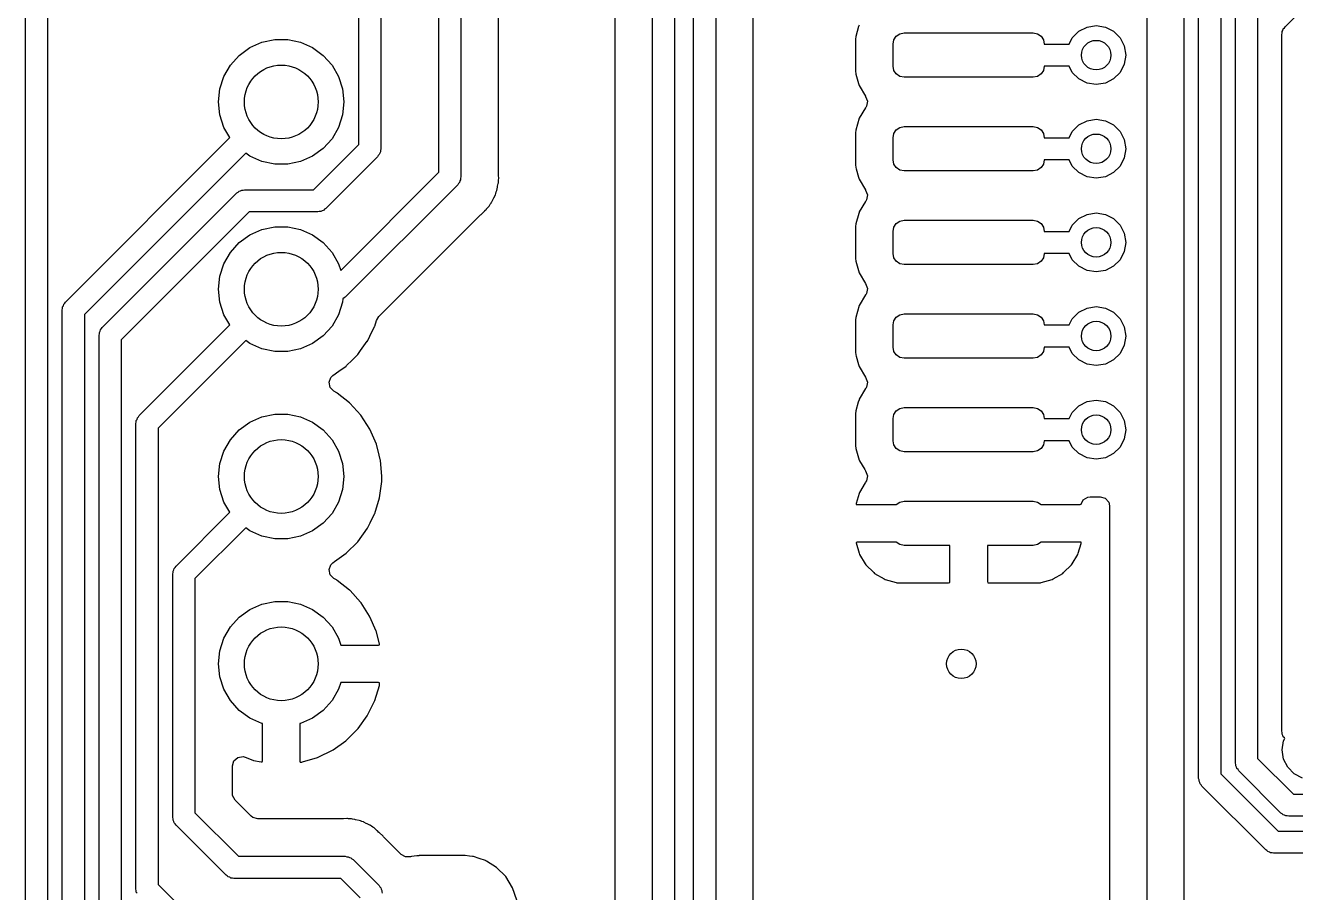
# Model space of a CAD drawing. Extents: x 122.3 to 173.5, y -134.1 to -70.4.
# Drawn here: x 122.26 to 139.48, y -98.35 to -86.59 of the extents above; entities that cross this region are included whole.
import ezdxf

# ---------------------------------------------------------------- set-up
doc = ezdxf.new("R2010")
doc.units = 0
doc.layers.add('BLACK', color=7, linetype='CONTINUOUS')

msp = doc.modelspace()

# ---------------------------------------------------------------- linework, layer by layer
at = {"layer": 'BLACK', "linetype": 'CONTINUOUS'}
for p, q in [((137.469, -124.156), (137.469, -77.33)), ((137.969, -77.33), (137.969, -99.2148)), ((127.866, -88.5839), (127.866, -82.1436)), ((128.166, -82.2057), (128.166, -88.646)), ((128.675, -88.609), (128.675, -82.4686)), ((139.34, -86.6095), (142.871, -83.0789)), ((130.253, -83.603), (130.253, -108.412)), ((130.762, -108.675), (130.762, -83.566)), ((131.062, -83.6281), (131.062, -108.737)), ((131.32, -105.943), (131.32, -84.5312)), ((131.62, -84.5933), (131.62, -105.881)), ((132.129, -100.388), (132.129, -84.8562)), ((138.168, -96.8031), (138.168, -84.9477)), ((138.468, -85.0098), (138.468, -96.741)), ((138.668, -96.5962), (138.668, -85.7182)), ((122.261, -104.58), (122.261, -85.8689)), ((122.561, -85.931), (122.561, -104.518)), ((138.968, -85.7803), (138.968, -96.5341)), ((126.78, -88.2057), (126.78, -86.3516)), ((127.08, -86.2895), (127.08, -88.2678)), ((133.558, -86.6075), (133.519, -86.7412)), ((133.564, -86.589), (133.558, -86.6075)), ((136.544, -86.6714), (136.655, -86.6146)), ((136.655, -86.6146), (136.779, -86.595)), ((136.779, -86.595), (136.903, -86.6146)), ((136.903, -86.6146), (137.014, -86.6714)), ((139.33, -86.6266), (139.34, -86.6095)), ((125.467, -86.8216), (125.641, -86.7847)), ((125.641, -86.7847), (125.819, -86.7847)), ((125.819, -86.7847), (125.993, -86.8216)), ((133.519, -86.7476), (133.517, -86.776)), ((133.517, -86.776), (133.517, -86.7785)), ((133.517, -86.7785), (133.517, -87.2115)), ((133.519, -86.7412), (133.519, -86.7476)), ((133.519, -86.7476), (133.519, -86.7476)), ((134.025, -86.845), (134.036, -86.7876)), ((134.036, -86.7876), (134.069, -86.7389)), ((134.069, -86.7389), (134.118, -86.7064)), ((134.118, -86.7064), (134.175, -86.695)), ((134.175, -86.695), (135.925, -86.695)), ((135.925, -86.695), (135.982, -86.7064)), ((135.982, -86.7064), (136.031, -86.7389)), ((136.031, -86.7389), (136.064, -86.7876)), ((136.064, -86.7876), (136.075, -86.845)), ((136.412, -86.845), (136.455, -86.7599)), ((136.455, -86.7599), (136.544, -86.6714)), ((137.014, -86.6714), (137.103, -86.7599)), ((137.103, -86.7599), (137.159, -86.8714)), ((139.296, -86.7156), (139.301, -86.6965)), ((139.296, -96.1644), (139.296, -86.7156)), ((139.301, -86.6768), (139.311, -86.6597)), ((139.301, -86.6965), (139.301, -86.6768)), ((139.311, -86.6597), (139.316, -86.6406)), ((139.316, -86.6406), (139.33, -86.6266)), ((125.161, -86.9983), (125.305, -86.8939)), ((125.305, -86.8939), (125.467, -86.8216)), ((125.993, -86.8216), (126.155, -86.8939)), ((126.155, -86.8939), (126.299, -86.9983)), ((134.025, -87.145), (134.025, -86.845)), ((136.075, -86.845), (136.412, -86.845)), ((137.159, -86.8714), (137.179, -86.995)), ((124.953, -87.2843), (125.042, -87.1304)), ((125.042, -87.1304), (125.161, -86.9983)), ((126.299, -86.9983), (126.418, -87.1304)), ((126.418, -87.1304), (126.507, -87.2843)), ((137.159, -87.1186), (137.103, -87.2301)), ((137.179, -86.995), (137.159, -87.1186)), ((124.899, -87.4533), (124.953, -87.2843)), ((126.507, -87.2843), (126.561, -87.4533)), ((133.517, -87.2115), (133.519, -87.2488)), ((133.519, -87.2488), (133.521, -87.255)), ((133.521, -87.255), (133.557, -87.3797)), ((134.036, -87.2024), (134.025, -87.145)), ((134.069, -87.2511), (134.036, -87.2024)), ((134.118, -87.2836), (134.069, -87.2511)), ((134.175, -87.295), (134.118, -87.2836)), ((135.925, -87.295), (134.175, -87.295)), ((135.982, -87.2836), (135.925, -87.295)), ((136.031, -87.2511), (135.982, -87.2836)), ((136.064, -87.2024), (136.031, -87.2511)), ((136.075, -87.145), (136.064, -87.2024)), ((136.412, -87.145), (136.075, -87.145)), ((136.455, -87.2301), (136.412, -87.145)), ((136.544, -87.3186), (136.455, -87.2301)), ((137.103, -87.2301), (137.014, -87.3186)), ((124.88, -87.63), (124.899, -87.4533)), ((126.561, -87.4533), (126.58, -87.63)), ((133.557, -87.3797), (133.566, -87.4086)), ((133.566, -87.4086), (133.651, -87.5518)), ((136.655, -87.3754), (136.544, -87.3186)), ((136.779, -87.395), (136.655, -87.3754)), ((136.903, -87.3754), (136.779, -87.395)), ((137.014, -87.3186), (136.903, -87.3754)), ((124.899, -87.8067), (124.88, -87.63)), ((126.58, -87.63), (126.561, -87.8067)), ((133.651, -87.5518), (133.653, -87.5545)), ((133.653, -87.5545), (133.679, -87.6189)), ((133.679, -87.6189), (133.665, -87.6885)), ((124.953, -87.9757), (124.899, -87.8067)), ((126.561, -87.8067), (126.507, -87.9757)), ((133.651, -87.7082), (133.566, -87.8514)), ((133.654, -87.7043), (133.651, -87.7082)), ((133.665, -87.6885), (133.654, -87.7043)), ((125.034, -88.1143), (124.953, -87.9757)), ((126.507, -87.9757), (126.418, -88.1296)), ((133.566, -87.8514), (133.519, -88.0112)), ((134.069, -88.0089), (134.118, -87.9764)), ((134.118, -87.9764), (134.175, -87.965)), ((134.175, -87.965), (135.925, -87.965)), ((135.925, -87.965), (135.982, -87.9764)), ((135.982, -87.9764), (136.031, -88.0089)), ((136.455, -88.0299), (136.544, -87.9414)), ((136.544, -87.9414), (136.655, -87.8846)), ((136.655, -87.8846), (136.779, -87.865)), ((136.779, -87.865), (136.903, -87.8846)), ((136.903, -87.8846), (137.014, -87.9414)), ((137.014, -87.9414), (137.103, -88.0299)), ((122.805, -90.3433), (125.034, -88.1143)), ((126.418, -88.1296), (126.299, -88.2617)), ((133.519, -88.0112), (133.517, -88.0485)), ((133.517, -88.0485), (133.517, -88.4815)), ((134.025, -88.115), (134.036, -88.0576)), ((134.025, -88.415), (134.025, -88.115)), ((134.036, -88.0576), (134.069, -88.0089)), ((136.031, -88.0089), (136.064, -88.0576)), ((136.064, -88.0576), (136.075, -88.115)), ((136.075, -88.115), (136.412, -88.115)), ((136.412, -88.115), (136.455, -88.0299)), ((137.103, -88.0299), (137.159, -88.1414)), ((137.159, -88.1414), (137.179, -88.265)), ((125.248, -88.3245), (123.061, -90.5115)), ((125.305, -88.3661), (125.248, -88.3245)), ((126.299, -88.2617), (126.155, -88.3661)), ((126.165, -88.8205), (126.78, -88.2057)), ((127.059, -88.3428), (127.045, -88.3568)), ((127.065, -88.3238), (127.059, -88.3428)), ((127.074, -88.3067), (127.065, -88.3238)), ((127.08, -88.2678), (127.074, -88.2869)), ((127.074, -88.2869), (127.074, -88.3067)), ((137.179, -88.265), (137.159, -88.3886)), ((125.467, -88.4384), (125.305, -88.3661)), ((125.641, -88.4753), (125.467, -88.4384)), ((125.819, -88.4753), (125.641, -88.4753)), ((125.993, -88.4384), (125.819, -88.4753)), ((126.155, -88.3661), (125.993, -88.4384)), ((127.036, -88.3739), (126.333, -89.0766)), ((127.045, -88.3568), (127.036, -88.3739)), ((133.517, -88.4815), (133.519, -88.5188)), ((134.036, -88.4724), (134.025, -88.415)), ((134.069, -88.5211), (134.036, -88.4724)), ((136.064, -88.4724), (136.031, -88.5211)), ((136.075, -88.415), (136.064, -88.4724)), ((136.412, -88.415), (136.075, -88.415)), ((136.455, -88.5001), (136.412, -88.415)), ((136.544, -88.5886), (136.455, -88.5001)), ((137.103, -88.5001), (137.014, -88.5886)), ((137.159, -88.3886), (137.103, -88.5001)), ((126.536, -89.9142), (127.866, -88.5839)), ((128.161, -88.6848), (128.151, -88.7019)), ((128.166, -88.646), (128.161, -88.6651)), ((128.161, -88.6651), (128.161, -88.6848)), ((128.675, -88.6209), (128.675, -88.609)), ((128.679, -88.6668), (128.675, -88.6209)), ((128.675, -88.7077), (128.676, -88.688)), ((128.676, -88.6854), (128.679, -88.6668)), ((128.676, -88.688), (128.676, -88.6854)), ((133.519, -88.5188), (133.524, -88.5357)), ((133.524, -88.5357), (133.557, -88.6497)), ((133.557, -88.6497), (133.566, -88.6786)), ((133.566, -88.6786), (133.651, -88.8218)), ((134.118, -88.5536), (134.069, -88.5211)), ((134.175, -88.565), (134.118, -88.5536)), ((135.925, -88.565), (134.175, -88.565)), ((135.982, -88.5536), (135.925, -88.565)), ((136.031, -88.5211), (135.982, -88.5536)), ((136.655, -88.6454), (136.544, -88.5886)), ((136.779, -88.665), (136.655, -88.6454)), ((136.903, -88.6454), (136.779, -88.665)), ((137.014, -88.5886), (136.903, -88.6454)), ((125.127, -88.8644), (125.144, -88.8545)), ((125.144, -88.8545), (125.158, -88.8406)), ((125.158, -88.8406), (125.177, -88.8355)), ((125.177, -88.8355), (125.194, -88.8256)), ((125.194, -88.8256), (125.214, -88.8256)), ((125.214, -88.8256), (125.233, -88.8205)), ((125.233, -88.8205), (126.165, -88.8205)), ((128.122, -88.7521), (126.598, -90.2761)), ((128.132, -88.735), (128.122, -88.7521)), ((128.146, -88.721), (128.132, -88.735)), ((128.151, -88.7019), (128.146, -88.721)), ((128.638, -88.8696), (128.645, -88.8509)), ((128.645, -88.8509), (128.653, -88.8312)), ((128.653, -88.8312), (128.661, -88.7856)), ((128.661, -88.7856), (128.663, -88.7739)), ((128.663, -88.7739), (128.673, -88.7369)), ((128.673, -88.7369), (128.675, -88.7292)), ((128.673, -88.7369), (128.673, -88.7369)), ((128.675, -88.7292), (128.675, -88.7077)), ((133.651, -88.8218), (133.653, -88.8245)), ((133.653, -88.8245), (133.679, -88.8889)), ((123.304, -90.6874), (125.127, -88.8644)), ((128.553, -89.0361), (128.563, -89.0173)), ((128.563, -89.0173), (128.574, -89.0008)), ((128.574, -89.0008), (128.582, -88.9901)), ((128.582, -88.9901), (128.587, -88.9839)), ((128.582, -88.9901), (128.582, -88.9901)), ((128.587, -88.9839), (128.606, -88.9415)), ((128.606, -88.9415), (128.611, -88.9308)), ((128.611, -88.9308), (128.633, -88.8903)), ((128.633, -88.8903), (128.638, -88.8696)), ((133.651, -88.9782), (133.566, -89.1214)), ((133.654, -88.9743), (133.651, -88.9782)), ((133.665, -88.9585), (133.654, -88.9743)), ((133.679, -88.8889), (133.665, -88.9585)), ((125.295, -89.1205), (123.56, -90.8556)), ((126.227, -89.1205), (125.295, -89.1205)), ((126.246, -89.1154), (126.227, -89.1205)), ((126.266, -89.1154), (126.246, -89.1154)), ((126.283, -89.1055), (126.266, -89.1154)), ((126.302, -89.1004), (126.283, -89.1055)), ((126.316, -89.0864), (126.302, -89.1004)), ((126.333, -89.0766), (126.316, -89.0864)), ((127.053, -90.5404), (128.424, -89.1697)), ((128.424, -89.1697), (128.432, -89.1617)), ((128.432, -89.1617), (128.439, -89.1574)), ((128.432, -89.1617), (128.432, -89.1617)), ((128.439, -89.1574), (128.488, -89.1057)), ((128.488, -89.1057), (128.49, -89.1029)), ((128.49, -89.1029), (128.511, -89.0823)), ((128.511, -89.0823), (128.514, -89.0788)), ((128.514, -89.0788), (128.521, -89.0698)), ((128.521, -89.0698), (128.548, -89.0419)), ((128.548, -89.0419), (128.553, -89.0361)), ((133.559, -89.144), (133.519, -89.2812)), ((133.564, -89.129), (133.559, -89.144)), ((133.566, -89.1214), (133.564, -89.129)), ((133.564, -89.129), (133.564, -89.129)), ((136.544, -89.2114), (136.655, -89.1546)), ((136.655, -89.1546), (136.779, -89.135)), ((136.779, -89.135), (136.903, -89.1546)), ((136.903, -89.1546), (137.014, -89.2114)), ((125.305, -89.4339), (125.467, -89.3616)), ((125.467, -89.3616), (125.641, -89.3247)), ((125.641, -89.3247), (125.819, -89.3247)), ((125.819, -89.3247), (125.993, -89.3616)), ((125.993, -89.3616), (126.155, -89.4339)), ((133.519, -89.2812), (133.517, -89.3185)), ((133.517, -89.3185), (133.517, -89.7515)), ((134.025, -89.385), (134.036, -89.3276)), ((134.036, -89.3276), (134.069, -89.2789)), ((134.069, -89.2789), (134.118, -89.2464)), ((134.118, -89.2464), (134.175, -89.235)), ((134.175, -89.235), (135.925, -89.235)), ((135.925, -89.235), (135.982, -89.2464)), ((135.982, -89.2464), (136.031, -89.2789)), ((136.031, -89.2789), (136.064, -89.3276)), ((136.064, -89.3276), (136.075, -89.385)), ((136.412, -89.385), (136.455, -89.2999)), ((136.455, -89.2999), (136.544, -89.2114)), ((137.014, -89.2114), (137.103, -89.2999)), ((137.103, -89.2999), (137.159, -89.4114)), ((125.042, -89.6704), (125.161, -89.5383)), ((125.161, -89.5383), (125.305, -89.4339)), ((126.155, -89.4339), (126.299, -89.5383)), ((126.299, -89.5383), (126.418, -89.6704)), ((134.025, -89.685), (134.025, -89.385)), ((136.075, -89.385), (136.412, -89.385)), ((137.159, -89.4114), (137.179, -89.535)), ((137.179, -89.535), (137.159, -89.6586)), ((124.953, -89.8243), (125.042, -89.6704)), ((126.418, -89.6704), (126.507, -89.8243)), ((134.036, -89.7424), (134.025, -89.685)), ((136.075, -89.685), (136.064, -89.7424)), ((136.412, -89.685), (136.075, -89.685)), ((136.455, -89.7701), (136.412, -89.685)), ((137.159, -89.6586), (137.103, -89.7701)), ((124.899, -89.9933), (124.953, -89.8243)), ((126.507, -89.8243), (126.536, -89.9142)), ((133.517, -89.7515), (133.519, -89.7888)), ((133.519, -89.7888), (133.566, -89.9486)), ((134.069, -89.7911), (134.036, -89.7424)), ((134.118, -89.8236), (134.069, -89.7911)), ((134.175, -89.835), (134.118, -89.8236)), ((135.925, -89.835), (134.175, -89.835)), ((135.982, -89.8236), (135.925, -89.835)), ((136.031, -89.7911), (135.982, -89.8236)), ((136.064, -89.7424), (136.031, -89.7911)), ((136.544, -89.8586), (136.455, -89.7701)), ((136.655, -89.9154), (136.544, -89.8586)), ((137.014, -89.8586), (136.903, -89.9154)), ((137.103, -89.7701), (137.014, -89.8586)), ((124.88, -90.17), (124.899, -89.9933)), ((133.566, -89.9486), (133.651, -90.0918)), ((136.779, -89.935), (136.655, -89.9154)), ((136.903, -89.9154), (136.779, -89.935)), ((124.899, -90.3467), (124.88, -90.17)), ((133.651, -90.0918), (133.653, -90.0945)), ((133.653, -90.0945), (133.679, -90.1589)), ((133.665, -90.2285), (133.654, -90.2443)), ((133.679, -90.1589), (133.665, -90.2285)), ((122.766, -90.4105), (122.776, -90.3934)), ((122.766, -90.4303), (122.766, -90.4105)), ((122.776, -90.3934), (122.781, -90.3744)), ((122.781, -90.3744), (122.795, -90.3604)), ((122.795, -90.3604), (122.805, -90.3433)), ((124.953, -90.5157), (124.899, -90.3467)), ((126.561, -90.3467), (126.507, -90.5157)), ((126.566, -90.3001), (126.561, -90.3467)), ((126.567, -90.2999), (126.566, -90.3001)), ((126.581, -90.2859), (126.567, -90.2999)), ((126.598, -90.2761), (126.581, -90.2859)), ((133.566, -90.3914), (133.519, -90.5512)), ((133.651, -90.2482), (133.566, -90.3914)), ((133.654, -90.2443), (133.651, -90.2482)), ((136.655, -90.4246), (136.779, -90.405)), ((136.779, -90.405), (136.903, -90.4246)), ((122.761, -90.4494), (122.766, -90.4303)), ((122.761, -103.55), (122.761, -90.4494)), ((123.061, -90.5115), (123.061, -103.488)), ((125.034, -90.6543), (124.953, -90.5157)), ((126.507, -90.5157), (126.418, -90.6696)), ((127.021, -90.5928), (127.053, -90.5404)), ((133.519, -90.5576), (133.517, -90.5805)), ((133.517, -90.5805), (133.517, -90.5885)), ((133.519, -90.5512), (133.519, -90.5576)), ((133.519, -90.5576), (133.519, -90.5576)), ((134.036, -90.5976), (134.069, -90.5489)), ((134.069, -90.5489), (134.118, -90.5164)), ((134.118, -90.5164), (134.175, -90.505)), ((134.175, -90.505), (135.925, -90.505)), ((135.925, -90.505), (135.982, -90.5164)), ((135.982, -90.5164), (136.031, -90.5489)), ((136.031, -90.5489), (136.064, -90.5976)), ((136.412, -90.655), (136.455, -90.5699)), ((136.455, -90.5699), (136.544, -90.4814)), ((136.544, -90.4814), (136.655, -90.4246)), ((136.903, -90.4246), (137.014, -90.4814)), ((137.014, -90.4814), (137.103, -90.5699)), ((137.103, -90.5699), (137.159, -90.6814)), ((123.265, -90.7547), (123.275, -90.7375)), ((123.265, -90.7744), (123.265, -90.7547)), ((123.275, -90.7375), (123.28, -90.7185)), ((123.28, -90.7185), (123.294, -90.7045)), ((123.294, -90.7045), (123.304, -90.6874)), ((123.804, -91.8843), (125.034, -90.6543)), ((126.418, -90.6696), (126.299, -90.8017)), ((126.932, -90.805), (126.995, -90.6765)), ((126.995, -90.6765), (126.997, -90.6718)), ((126.995, -90.6765), (126.995, -90.6765)), ((126.997, -90.6718), (127.021, -90.5928)), ((133.517, -90.5885), (133.517, -91.0215)), ((134.025, -90.655), (134.036, -90.5976)), ((134.025, -90.955), (134.025, -90.655)), ((136.064, -90.5976), (136.075, -90.655)), ((136.075, -90.655), (136.412, -90.655)), ((137.159, -90.6814), (137.179, -90.805)), ((123.26, -90.7935), (123.265, -90.7744)), ((123.26, -101.486), (123.26, -90.7935)), ((123.56, -90.8556), (123.56, -101.424)), ((125.248, -90.8645), (124.06, -92.0525)), ((125.305, -90.9061), (125.248, -90.8645)), ((125.467, -90.9784), (125.305, -90.9061)), ((126.155, -90.9061), (125.993, -90.9784)), ((126.299, -90.8017), (126.155, -90.9061)), ((126.806, -91.0012), (126.895, -90.8763)), ((126.895, -90.8763), (126.898, -90.8721)), ((126.898, -90.8721), (126.932, -90.805)), ((137.159, -90.9286), (137.103, -91.0401)), ((137.179, -90.805), (137.159, -90.9286)), ((125.641, -91.0153), (125.467, -90.9784)), ((125.819, -91.0153), (125.641, -91.0153)), ((125.993, -90.9784), (125.819, -91.0153)), ((126.691, -91.1301), (126.768, -91.0535)), ((126.768, -91.0535), (126.806, -91.0012)), ((133.517, -91.0215), (133.519, -91.0588)), ((133.519, -91.0588), (133.524, -91.0757)), ((133.524, -91.0757), (133.557, -91.1897)), ((134.036, -91.0124), (134.025, -90.955)), ((134.069, -91.0611), (134.036, -91.0124)), ((134.118, -91.0936), (134.069, -91.0611)), ((134.175, -91.105), (134.118, -91.0936)), ((135.982, -91.0936), (135.925, -91.105)), ((136.031, -91.0611), (135.982, -91.0936)), ((136.064, -91.0124), (136.031, -91.0611)), ((136.075, -90.955), (136.064, -91.0124)), ((136.412, -90.955), (136.075, -90.955)), ((136.455, -91.0401), (136.412, -90.955)), ((136.544, -91.1286), (136.455, -91.0401)), ((137.103, -91.0401), (137.014, -91.1286)), ((126.512, -91.2812), (126.61, -91.2112)), ((126.61, -91.2112), (126.615, -91.2062)), ((126.615, -91.2062), (126.691, -91.1301)), ((133.557, -91.1897), (133.566, -91.2186)), ((133.566, -91.2186), (133.651, -91.3618)), ((135.925, -91.105), (134.175, -91.105)), ((136.655, -91.1854), (136.544, -91.1286)), ((136.779, -91.205), (136.655, -91.1854)), ((136.903, -91.1854), (136.779, -91.205)), ((137.014, -91.1286), (136.903, -91.1854)), ((126.378, -91.4319), (126.403, -91.3655)), ((126.393, -91.5014), (126.378, -91.4319)), ((126.403, -91.3655), (126.431, -91.3389)), ((126.431, -91.3389), (126.512, -91.2812)), ((133.651, -91.3618), (133.653, -91.3645)), ((133.653, -91.3645), (133.679, -91.4289)), ((133.679, -91.4289), (133.665, -91.4985)), ((126.443, -91.5518), (126.393, -91.5014)), ((126.484, -91.5746), (126.443, -91.5518)), ((126.488, -91.5778), (126.484, -91.5746)), ((126.656, -91.7098), (126.488, -91.5778)), ((126.488, -91.5778), (126.488, -91.5778)), ((133.651, -91.5182), (133.566, -91.6614)), ((133.654, -91.5143), (133.651, -91.5182)), ((133.665, -91.4985), (133.654, -91.5143)), ((126.656, -91.7099), (126.656, -91.7098)), ((126.66, -91.7131), (126.656, -91.7099)), ((126.81, -91.8783), (126.66, -91.7131)), ((133.554, -91.7034), (133.519, -91.8212)), ((133.564, -91.669), (133.554, -91.7034)), ((133.566, -91.6614), (133.564, -91.669)), ((133.564, -91.669), (133.564, -91.669)), ((134.069, -91.8189), (134.118, -91.7864)), ((134.118, -91.7864), (134.175, -91.775)), ((134.175, -91.775), (135.925, -91.775)), ((135.925, -91.775), (135.982, -91.7864)), ((135.982, -91.7864), (136.031, -91.8189)), ((136.455, -91.8399), (136.544, -91.7514)), ((136.544, -91.7514), (136.655, -91.6946)), ((136.655, -91.6946), (136.779, -91.675)), ((136.779, -91.675), (136.903, -91.6946)), ((136.903, -91.6946), (137.014, -91.7514)), ((137.014, -91.7514), (137.103, -91.8399)), ((123.765, -91.9515), (123.775, -91.9344)), ((123.765, -91.9712), (123.765, -91.9515)), ((123.775, -91.9344), (123.78, -91.9153)), ((123.78, -91.9153), (123.794, -91.9014)), ((123.794, -91.9014), (123.804, -91.8843)), ((125.305, -91.9739), (125.467, -91.9016)), ((125.467, -91.9016), (125.641, -91.8647)), ((125.641, -91.8647), (125.819, -91.8647)), ((125.819, -91.8647), (125.993, -91.9016)), ((125.993, -91.9016), (126.155, -91.9739)), ((126.931, -92.0658), (126.81, -91.8783)), ((133.519, -91.8212), (133.517, -91.8585)), ((133.517, -91.8585), (133.517, -92.2915)), ((134.025, -91.925), (134.036, -91.8676)), ((134.025, -92.225), (134.025, -91.925)), ((134.036, -91.8676), (134.069, -91.8189)), ((136.031, -91.8189), (136.064, -91.8676)), ((136.064, -91.8676), (136.075, -91.925)), ((136.075, -91.925), (136.412, -91.925)), ((136.412, -91.925), (136.455, -91.8399)), ((137.103, -91.8399), (137.159, -91.9514)), ((137.159, -91.9514), (137.179, -92.075)), ((123.76, -91.9903), (123.765, -91.9712)), ((123.76, -98.3065), (123.76, -91.9903)), ((124.06, -92.0525), (124.06, -98.2443)), ((125.042, -92.2104), (125.161, -92.0783)), ((125.161, -92.0783), (125.305, -91.9739)), ((126.155, -91.9739), (126.299, -92.0783)), ((126.299, -92.0783), (126.418, -92.2104)), ((127.02, -92.2707), (126.931, -92.0658)), ((137.179, -92.075), (137.159, -92.1986)), ((124.953, -92.3643), (125.042, -92.2104)), ((126.418, -92.2104), (126.507, -92.3643)), ((127.058, -92.4199), (127.02, -92.2707)), ((133.517, -92.2915), (133.519, -92.3288)), ((134.036, -92.2824), (134.025, -92.225)), ((134.069, -92.3311), (134.036, -92.2824)), ((136.064, -92.2824), (136.031, -92.3311)), ((136.075, -92.225), (136.064, -92.2824)), ((136.412, -92.225), (136.075, -92.225)), ((136.455, -92.3101), (136.412, -92.225)), ((137.159, -92.1986), (137.103, -92.3101)), ((124.899, -92.5333), (124.953, -92.3643)), ((126.507, -92.3643), (126.561, -92.5333)), ((127.072, -92.4775), (127.058, -92.4199)), ((127.075, -92.4874), (127.072, -92.4775)), ((133.519, -92.3288), (133.566, -92.4886)), ((134.118, -92.3636), (134.069, -92.3311)), ((134.175, -92.375), (134.118, -92.3636)), ((135.925, -92.375), (134.175, -92.375)), ((135.982, -92.3636), (135.925, -92.375)), ((136.031, -92.3311), (135.982, -92.3636)), ((136.544, -92.3986), (136.455, -92.3101)), ((136.655, -92.4554), (136.544, -92.3986)), ((136.779, -92.475), (136.655, -92.4554)), ((136.903, -92.4554), (136.779, -92.475)), ((137.014, -92.3986), (136.903, -92.4554)), ((137.103, -92.3101), (137.014, -92.3986)), ((124.88, -92.71), (124.899, -92.5333)), ((126.561, -92.5333), (126.58, -92.71)), ((127.093, -92.71), (127.075, -92.4874)), ((133.566, -92.4886), (133.57, -92.4954)), ((133.57, -92.4954), (133.642, -92.6169)), ((133.642, -92.6169), (133.651, -92.6318)), ((133.651, -92.6318), (133.653, -92.6347)), ((133.653, -92.6347), (133.679, -92.6993)), ((124.899, -92.8867), (124.88, -92.71)), ((126.58, -92.71), (126.561, -92.8867)), ((127.062, -92.9981), (127.092, -92.7766)), ((127.092, -92.7689), (127.093, -92.7134)), ((127.092, -92.7766), (127.092, -92.7689)), ((127.093, -92.7134), (127.093, -92.71)), ((127.093, -92.7134), (127.093, -92.7134)), ((133.647, -92.7953), (133.57, -92.9248)), ((133.653, -92.7876), (133.647, -92.7953)), ((133.665, -92.7689), (133.653, -92.7876)), ((133.679, -92.6993), (133.665, -92.7689)), ((124.953, -93.0557), (124.899, -92.8867)), ((126.561, -92.8867), (126.507, -93.0557)), ((133.564, -92.9392), (133.525, -93.0736)), ((133.57, -92.9248), (133.564, -92.9392)), ((136.604, -93.027), (136.664, -92.9886)), ((136.664, -92.9886), (136.699, -92.9835)), ((136.699, -92.9835), (136.834, -92.9835)), ((136.834, -92.9835), (136.902, -93.0035)), ((125.034, -93.1943), (124.953, -93.0557)), ((126.507, -93.0557), (126.418, -93.2096)), ((126.997, -93.2118), (127.062, -92.9981)), ((133.525, -93.0736), (133.525, -93.0877)), ((133.525, -93.0877), (133.532, -93.091)), ((133.532, -93.091), (134.068, -93.091)), ((134.068, -93.091), (134.069, -93.0889)), ((134.069, -93.0889), (134.118, -93.0564)), ((134.118, -93.0564), (134.175, -93.045)), ((134.175, -93.045), (135.925, -93.045)), ((135.925, -93.045), (135.982, -93.0564)), ((135.982, -93.0564), (136.031, -93.0889)), ((136.031, -93.0889), (136.032, -93.091)), ((136.032, -93.091), (136.562, -93.091)), ((136.562, -93.091), (136.577, -93.0865)), ((136.577, -93.0865), (136.604, -93.027)), ((136.902, -93.0035), (136.949, -93.0572)), ((136.949, -93.0572), (136.96, -93.1095)), ((136.96, -93.1095), (136.96, -108.821)), ((124.303, -93.9247), (125.034, -93.1943)), ((126.418, -93.2096), (126.299, -93.3417)), ((126.898, -93.4121), (126.936, -93.3358)), ((126.936, -93.3358), (126.995, -93.2165)), ((126.995, -93.2165), (126.997, -93.2118)), ((126.995, -93.2165), (126.995, -93.2165)), ((125.248, -93.4045), (124.559, -94.0929)), ((125.305, -93.4461), (125.248, -93.4045)), ((125.467, -93.5184), (125.305, -93.4461)), ((126.155, -93.4461), (125.993, -93.5184)), ((126.299, -93.3417), (126.155, -93.4461)), ((126.768, -93.5935), (126.898, -93.4121)), ((125.641, -93.5553), (125.467, -93.5184)), ((125.819, -93.5553), (125.641, -93.5553)), ((125.993, -93.5184), (125.819, -93.5553)), ((126.61, -93.7512), (126.768, -93.5935)), ((133.525, -93.603), (133.523, -93.6109)), ((133.523, -93.6109), (133.564, -93.7508)), ((133.538, -93.599), (133.525, -93.603)), ((134.068, -93.599), (133.538, -93.599)), ((134.069, -93.6011), (134.068, -93.599)), ((134.118, -93.6336), (134.069, -93.6011)), ((134.175, -93.645), (134.118, -93.6336)), ((134.796, -93.645), (134.175, -93.645)), ((134.796, -94.1395), (134.796, -93.645)), ((135.925, -93.645), (135.304, -93.645)), ((135.304, -93.645), (135.304, -94.1349)), ((135.982, -93.6336), (135.925, -93.645)), ((136.031, -93.6011), (135.982, -93.6336)), ((136.032, -93.599), (136.031, -93.6011)), ((136.568, -93.599), (136.032, -93.599)), ((136.536, -93.7508), (136.575, -93.6164)), ((136.575, -93.6023), (136.568, -93.599)), ((136.575, -93.6164), (136.575, -93.6023)), ((126.454, -93.8625), (126.61, -93.7512)), ((133.564, -93.7508), (133.57, -93.7652)), ((133.57, -93.7652), (133.647, -93.8947)), ((136.453, -93.8947), (136.53, -93.7652)), ((136.53, -93.7652), (136.536, -93.7508)), ((124.259, -94.0308), (124.264, -94.0117)), ((124.264, -93.992), (124.274, -93.9749)), ((124.264, -94.0117), (124.264, -93.992)), ((124.274, -93.9749), (124.279, -93.9558)), ((124.279, -93.9558), (124.293, -93.9418)), ((124.293, -93.9418), (124.303, -93.9247)), ((126.378, -93.9722), (126.403, -93.9058)), ((126.393, -94.0417), (126.378, -93.9722)), ((126.403, -93.9058), (126.43, -93.8792)), ((126.43, -93.8792), (126.454, -93.8625)), ((133.647, -93.8947), (133.657, -93.9071)), ((133.657, -93.9071), (133.763, -94.0134)), ((133.763, -94.0134), (133.775, -94.0231)), ((133.775, -94.0231), (133.905, -94.0996)), ((136.195, -94.0996), (136.325, -94.0231)), ((136.325, -94.0231), (136.337, -94.0134)), ((136.337, -94.0134), (136.443, -93.9071)), ((136.443, -93.9071), (136.453, -93.8947)), ((124.259, -97.3328), (124.259, -94.0308)), ((124.559, -94.0929), (124.559, -97.2707)), ((126.443, -94.0921), (126.393, -94.0417)), ((126.48, -94.1125), (126.443, -94.0921)), ((126.488, -94.1182), (126.48, -94.1125)), ((126.655, -94.2502), (126.488, -94.1182)), ((133.905, -94.0996), (133.919, -94.1059)), ((133.919, -94.1059), (134.065, -94.1483)), ((134.065, -94.1483), (134.078, -94.1506)), ((134.078, -94.1506), (134.106, -94.1528)), ((134.106, -94.1528), (134.111, -94.153)), ((134.111, -94.153), (134.778, -94.153)), ((134.778, -94.153), (134.793, -94.1485)), ((134.793, -94.1485), (134.794, -94.1471)), ((134.794, -94.1471), (134.796, -94.1395)), ((135.304, -94.1349), (135.308, -94.1501)), ((135.308, -94.1501), (135.31, -94.1513)), ((135.31, -94.1513), (135.318, -94.153)), ((135.318, -94.153), (135.989, -94.153)), ((135.989, -94.153), (135.994, -94.1528)), ((135.994, -94.1528), (136.022, -94.1506)), ((136.022, -94.1506), (136.035, -94.1483)), ((136.035, -94.1483), (136.181, -94.1059)), ((136.181, -94.1059), (136.195, -94.0996)), ((126.663, -94.2572), (126.655, -94.2502)), ((126.806, -94.4148), (126.663, -94.2572)), ((125.161, -94.6183), (125.305, -94.5139)), ((125.305, -94.5139), (125.467, -94.4416)), ((125.467, -94.4416), (125.641, -94.4047)), ((125.641, -94.4047), (125.819, -94.4047)), ((125.819, -94.4047), (125.993, -94.4416)), ((125.993, -94.4416), (126.155, -94.5139)), ((126.155, -94.5139), (126.299, -94.6183)), ((126.812, -94.4229), (126.806, -94.4148)), ((126.928, -94.6017), (126.812, -94.4229)), ((125.042, -94.7504), (125.161, -94.6183)), ((126.299, -94.6183), (126.418, -94.7504)), ((126.933, -94.6108), (126.928, -94.6017)), ((127.018, -94.8061), (126.933, -94.6108)), ((124.953, -94.9043), (125.042, -94.7504)), ((126.418, -94.7504), (126.507, -94.9043)), ((127.021, -94.8159), (127.018, -94.8061)), ((127.063, -94.9829), (127.021, -94.8159)), ((124.899, -95.0733), (124.953, -94.9043)), ((126.507, -94.9043), (126.536, -94.996)), ((126.536, -94.996), (127.048, -94.996)), ((127.048, -94.996), (127.062, -94.992)), ((127.062, -94.992), (127.063, -94.9829)), ((124.88, -95.25), (124.899, -95.0733)), ((124.899, -95.4267), (124.88, -95.25)), ((124.953, -95.5957), (124.899, -95.4267)), ((126.536, -95.504), (126.507, -95.5957)), ((127.049, -95.504), (126.536, -95.504)), ((126.998, -95.7467), (127.06, -95.5429)), ((127.062, -95.5078), (127.049, -95.504)), ((127.06, -95.5429), (127.063, -95.5328)), ((127.064, -95.522), (127.062, -95.5078)), ((127.063, -95.5328), (127.064, -95.522)), ((125.042, -95.7496), (124.953, -95.5957)), ((125.161, -95.8817), (125.042, -95.7496)), ((126.418, -95.7496), (126.299, -95.8817)), ((126.507, -95.5957), (126.418, -95.7496)), ((126.995, -95.7563), (126.998, -95.7467)), ((125.305, -95.9861), (125.161, -95.8817)), ((126.299, -95.8817), (126.155, -95.9861)), ((126.9, -95.9472), (126.995, -95.7563)), ((125.467, -96.0584), (125.305, -95.9861)), ((125.476, -96.0602), (125.467, -96.0584)), ((125.476, -96.5691), (125.476, -96.0602)), ((125.993, -96.0584), (125.984, -96.0602)), ((125.984, -96.0602), (125.984, -96.5685)), ((126.155, -95.9861), (125.993, -96.0584)), ((126.771, -96.129), (126.895, -95.956)), ((126.895, -95.956), (126.9, -95.9472)), ((126.613, -96.2871), (126.764, -96.1368)), ((126.764, -96.1368), (126.771, -96.129)), ((139.301, -96.1835), (139.296, -96.1644)), ((139.301, -96.2032), (139.301, -96.1835)), ((139.311, -96.2203), (139.301, -96.2032)), ((139.316, -96.2394), (139.311, -96.2203)), ((139.33, -96.2534), (139.316, -96.2394)), ((139.32, -96.2948), (139.336, -96.2631)), ((139.336, -96.2631), (139.33, -96.2534)), ((126.232, -96.5164), (126.423, -96.4227)), ((126.423, -96.4227), (126.432, -96.4175)), ((126.432, -96.4175), (126.605, -96.2938)), ((126.605, -96.2938), (126.613, -96.2871)), ((139.3, -96.4184), (139.32, -96.2948)), ((139.32, -96.542), (139.3, -96.4184)), ((125.068, -96.6338), (125.088, -96.5657)), ((125.088, -96.5657), (125.141, -96.5192)), ((125.141, -96.5192), (125.212, -96.5091)), ((125.212, -96.5091), (125.239, -96.5161)), ((125.239, -96.5161), (125.345, -96.5567)), ((125.345, -96.5567), (125.355, -96.5596)), ((125.355, -96.5596), (125.458, -96.5806)), ((125.458, -96.5806), (125.472, -96.5794)), ((125.472, -96.5794), (125.476, -96.5691)), ((125.984, -96.5685), (125.988, -96.5824)), ((125.988, -96.5824), (126.001, -96.5844)), ((126.001, -96.5844), (126.008, -96.5835)), ((126.008, -96.5835), (126.018, -96.5814)), ((126.018, -96.5814), (126.222, -96.5202)), ((126.222, -96.5202), (126.232, -96.5164)), ((138.673, -96.6153), (138.668, -96.5962)), ((138.968, -96.5341), (139.452, -97.0179)), ((139.376, -96.6535), (139.32, -96.542)), ((125.068, -97.0078), (125.068, -96.6338)), ((138.468, -96.741), (139.245, -97.5174)), ((138.673, -96.635), (138.673, -96.6153)), ((138.683, -96.6521), (138.673, -96.635)), ((138.688, -96.6712), (138.683, -96.6521)), ((138.702, -96.6852), (138.688, -96.6712)), ((138.712, -96.7023), (138.702, -96.6852)), ((139.283, -97.274), (138.712, -96.7023)), ((139.465, -96.742), (139.376, -96.6535)), ((139.576, -96.7988), (139.465, -96.742)), ((138.173, -96.8222), (138.168, -96.8031)), ((138.173, -96.8419), (138.173, -96.8222)), ((138.183, -96.859), (138.173, -96.8419)), ((138.188, -96.8781), (138.183, -96.859)), ((138.202, -96.8921), (138.188, -96.8781)), ((138.212, -96.9092), (138.202, -96.8921)), ((139.077, -97.7735), (138.212, -96.9092)), ((125.071, -97.0346), (125.068, -97.0078)), ((125.105, -97.0969), (125.071, -97.0346)), ((125.323, -97.3151), (125.105, -97.0969)), ((139.452, -97.0179), (140.907, -97.0179)), ((124.559, -97.2707), (125.149, -97.8605)), ((139.301, -97.2839), (139.283, -97.274)), ((139.315, -97.2978), (139.301, -97.2839)), ((139.334, -97.3029), (139.315, -97.2978)), ((124.264, -97.3519), (124.259, -97.3328)), ((124.264, -97.3716), (124.264, -97.3519)), ((124.274, -97.3887), (124.264, -97.3716)), ((124.279, -97.4078), (124.274, -97.3887)), ((124.293, -97.4218), (124.279, -97.4078)), ((124.303, -97.4389), (124.293, -97.4218)), ((124.981, -98.1165), (124.303, -97.4389)), ((125.344, -97.332), (125.323, -97.3151)), ((125.412, -97.352), (125.344, -97.332)), ((126.561, -97.352), (125.412, -97.352)), ((126.573, -97.3514), (126.561, -97.352)), ((126.619, -97.3471), (126.573, -97.3514)), ((126.627, -97.3483), (126.619, -97.3471)), ((126.64, -97.3504), (126.627, -97.3483)), ((126.66, -97.352), (126.64, -97.3504)), ((126.682, -97.352), (126.66, -97.352)), ((126.698, -97.3563), (126.682, -97.352)), ((126.726, -97.3635), (126.698, -97.3563)), ((126.738, -97.3659), (126.726, -97.3635)), ((126.784, -97.3731), (126.738, -97.3659)), ((126.803, -97.3816), (126.784, -97.3731)), ((126.822, -97.388), (126.803, -97.3816)), ((126.843, -97.3934), (126.822, -97.388)), ((126.85, -97.3972), (126.843, -97.3934)), ((126.883, -97.4156), (126.85, -97.3972)), ((126.85, -97.3972), (126.85, -97.3972)), ((126.894, -97.4208), (126.883, -97.4156)), ((126.929, -97.436), (126.894, -97.4208)), ((126.936, -97.4392), (126.929, -97.436)), ((126.929, -97.436), (126.929, -97.436)), ((126.942, -97.444), (126.936, -97.4392)), ((126.953, -97.4523), (126.942, -97.444)), ((126.97, -97.4632), (126.953, -97.4523)), ((126.982, -97.4697), (126.97, -97.4632)), ((126.988, -97.4735), (126.982, -97.4697)), ((126.994, -97.4789), (126.988, -97.4735)), ((139.351, -97.3128), (139.334, -97.3029)), ((139.37, -97.3128), (139.351, -97.3128)), ((139.39, -97.3179), (139.37, -97.3128)), ((140.845, -97.3179), (139.39, -97.3179)), ((127.022, -97.5051), (126.994, -97.4789)), ((127.031, -97.5128), (127.022, -97.5051)), ((127.035, -97.5156), (127.031, -97.5128)), ((127.055, -97.5361), (127.035, -97.5156)), ((127.058, -97.5389), (127.055, -97.5361)), ((127.11, -97.5874), (127.058, -97.5389)), ((127.114, -97.5941), (127.11, -97.5874)), ((127.122, -97.6029), (127.114, -97.5941)), ((127.114, -97.5941), (127.114, -97.5941)), ((127.355, -97.8355), (127.122, -97.6029)), ((139.245, -97.5174), (140.7, -97.5174)), ((139.094, -97.7834), (139.077, -97.7735)), ((139.108, -97.7973), (139.094, -97.7834)), ((139.127, -97.8024), (139.108, -97.7973)), ((139.144, -97.8123), (139.127, -97.8024)), ((139.164, -97.8123), (139.144, -97.8123)), ((139.183, -97.8174), (139.164, -97.8123)), ((140.638, -97.8174), (139.183, -97.8174)), ((125.149, -97.8605), (126.598, -97.8605)), ((126.598, -97.8605), (126.617, -97.8656)), ((126.617, -97.8656), (126.637, -97.8656)), ((126.637, -97.8656), (126.654, -97.8755)), ((126.654, -97.8755), (126.673, -97.8806)), ((126.673, -97.8806), (126.687, -97.8945)), ((126.687, -97.8945), (126.704, -97.9044)), ((126.704, -97.9044), (127.056, -98.2556)), ((127.413, -97.8685), (127.355, -97.8355)), ((127.481, -97.866), (127.413, -97.8685)), ((127.484, -97.8659), (127.481, -97.866)), ((127.481, -97.866), (127.481, -97.8661)), ((127.481, -97.8661), (127.481, -97.866)), ((127.494, -97.8625), (127.484, -97.8659)), ((127.566, -97.8549), (127.494, -97.8625)), ((127.596, -97.8518), (127.566, -97.8549)), ((127.6, -97.8515), (127.596, -97.8518)), ((127.596, -97.8518), (127.596, -97.8518)), ((128.225, -97.8515), (127.6, -97.8515)), ((128.28, -97.8571), (128.225, -97.8515)), ((128.323, -97.8615), (128.28, -97.8571)), ((128.33, -97.8622), (128.323, -97.8615)), ((128.323, -97.8615), (128.323, -97.8615)), ((128.336, -97.8644), (128.33, -97.8622)), ((128.413, -97.8897), (128.336, -97.8644)), ((128.336, -97.8644), (128.336, -97.8644)), ((128.498, -97.9179), (128.413, -97.8897)), ((128.504, -97.9217), (128.498, -97.9179)), ((128.514, -97.9278), (128.504, -97.9217)), ((128.504, -97.9217), (128.504, -97.9217)), ((128.648, -98.0107), (128.514, -97.9278)), ((124.998, -98.1264), (124.981, -98.1165)), ((125.012, -98.1404), (124.998, -98.1264)), ((125.031, -98.1455), (125.012, -98.1404)), ((125.048, -98.1554), (125.031, -98.1455)), ((125.068, -98.1554), (125.048, -98.1554)), ((125.087, -98.1605), (125.068, -98.1554)), ((126.536, -98.1605), (125.087, -98.1605)), ((126.8, -98.4238), (126.536, -98.1605)), ((128.773, -98.1357), (128.648, -98.0107)), ((128.867, -98.2861), (128.773, -98.1357)), ((123.765, -98.3256), (123.76, -98.3065)), ((123.765, -98.3453), (123.765, -98.3256)), ((124.06, -98.2443), (124.725, -98.91)), ((127.056, -98.2556), (127.065, -98.2727)), ((127.065, -98.2727), (127.079, -98.2867)), ((127.079, -98.2867), (127.085, -98.3057)), ((127.085, -98.3057), (127.094, -98.3228)), ((127.094, -98.3228), (127.094, -98.3426)), ((128.923, -98.4538), (128.867, -98.2861)), ((123.775, -98.3624), (123.765, -98.3453)), ((127.094, -98.3426), (127.1, -98.3617))]:
    msp.add_line(p, q, dxfattribs=at)
at = {"layer": 'BLACK'}
for centre, radius in [((136.779, -86.995), 0.2), ((125.73, -87.63), 0.5), ((136.779, -88.265), 0.2), ((136.779, -89.535), 0.2), ((125.73, -90.17), 0.5), ((136.779, -90.805), 0.2), ((136.779, -92.075), 0.2), ((125.73, -92.71), 0.5), ((125.73, -95.25), 0.5), ((134.95, -95.25), 0.2)]:
    msp.add_circle(centre, radius, dxfattribs=at)

doc.saveas('drawing.dxf')
